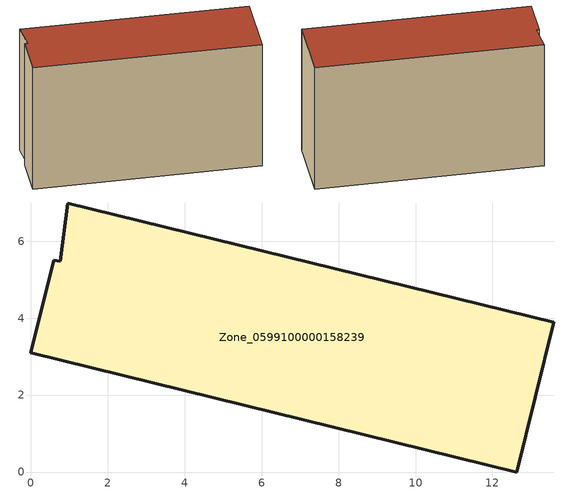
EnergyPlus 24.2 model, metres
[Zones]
Zone_0599100000158239
 floor ground (C_G): 0.96,6.99 13.59,3.9 12.63,0 0,3.11 0.59,5.5 0.77,5.48 z0
 wall outside (C_F): 12.63,0 13.59,3.9 0.96,6.99 0.77,5.48 0.59,5.5 0,3.11 12.63,0 z0:8.06
 roof outside (C_R): 13.59,3.9 0.96,6.99 0.77,5.48 0.59,5.5 0,3.11 12.63,0 z8.06
[BUILDING]
Pand.0599100000158239: North Axis=0; Terrain=City; Loads Convergence Tolerance Value=0.04; Temperature Convergence Tolerance Value=0.4; Solar Distribution=FullExterior; Maximum Number of Warmup Days=25; Minimum Number of Warmup Days=1
[Site:Location]
Rotterdam.The.Hague.AP_ZH_NLD Design_Conditions: Latitude=51.96; Longitude=4.45; Time Zone=1; Elevation=-4.5
[SITE:GROUNDTEMPERATURE:BUILDINGSURFACE]
18, 18, 18, 18, 18, 18, 18, 18, 18, 18, 18, 18
[MATERIAL] Thermal Absorptance=0.9; Solar Absorptance=0.7; Visible Absorptance=0.7
Name | Roughness | Thickness | Conductivity | Density | Specific Heat
G.TI.1946 | MediumSmooth | 0.15 | 1 | 540 | 1210
F.TI.1946 | Rough | 0.3 | 0.857143 | 1920 | 840
R.TI.1946 | MediumRough | 0.2 | 0.1 | 1500 | 1000
[CONSTRUCTION]
C_G: G.TI.1946
C_F: F.TI.1946
C_R: R.TI.1946
[ZONE]
Zone_0599100000158239: Type=1; Multiplier=1; Ceiling Height=Autocalculate; Volume=Autocalculate; Floor Area=autocalculate; Part of Total Floor Area=Yes
[ZONEINFILTRATION:DESIGNFLOWRATE]
Infil_Zone_0599100000158239: Zone or ZoneList or Space or SpaceList=Zone_0599100000158239; Schedule=AlwaysOn; Design Flow Rate Calculation Method=Flow/Area; Flow Rate per Floor Area=0.003; Constant Term Coefficient=1; Temperature Term Coefficient=0; Velocity Term Coefficient=0; Velocity Squared Term Coefficient=0
[HVACTEMPLATE:ZONE:IDEALLOADSAIRSYSTEM]
Zone_0599100000158239: Maximum Heating Supply Air Temperature=50; Minimum Cooling Supply Air Temperature=13; Maximum Heating Supply Air Humidity Ratio=0.0156; Minimum Cooling Supply Air Humidity Ratio=0.0077; Heating Limit=NoLimit; Cooling Limit=NoLimit; Dehumidification Control Type=ConstantSensibleHeatRatio; Cooling Sensible Heat Ratio=0.7; Dehumidification Setpoint=60; Humidification Control Type=None; Humidification Setpoint=30; Outdoor Air Method=None; Outdoor Air Flow Rate per Person=0.00944; Outdoor Air Flow Rate per Zone Floor Area=0; Outdoor Air Flow Rate per Zone=0; Demand Controlled Ventilation Type=None; Outdoor Air Economizer Type=NoEconomizer; Heat Recovery Type=None; Sensible Heat Recovery Effectiveness=0.7; Latent Heat Recovery Effectiveness=0.65
[ZONECONTROL:THERMOSTAT]
ThermostatControl_Zone_0599100000158239: Zone or ZoneList=Zone_0599100000158239; Control Type Schedule=DualSetpointControlType; Control 1=Thermostat_Zone_0599100000158239; Temperature Difference Between Cutout And Setpoint=0
[THERMOSTATSETPOINT:DUALSETPOINT]
Thermostat_Zone_0599100000158239: Heating Setpoint Temperature Schedule=HeatingSetpoint_Zone_0599100000158239; Cooling Setpoint Temperature Schedule=CoolingSetpoint_Zone_0599100000158239
[SCHEDULE:COMPACT]
HeatingSetpoint_Zone_0599100000158239: Through: 12/31, For: AllDays, Until: 24:00, 21
CoolingSetpoint_Zone_0599100000158239: Through: 12/31, For: AllDays, Until: 24:00, 24
DualSetpointControlType: Through: 12/31, For: AllDays, Until: 24:00, 4
AlwaysOn: Through: 12/31, For: AllDays, Until: 24:00, 1
